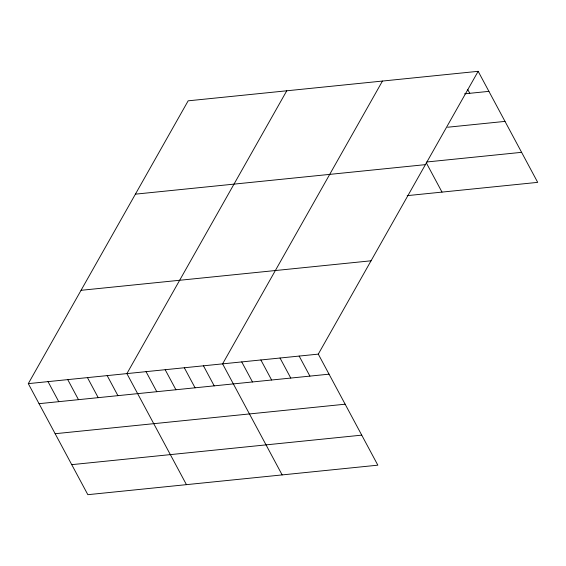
<?xml version="1.0" encoding="UTF-8"?>
<svg xmlns="http://www.w3.org/2000/svg" width="566" height="566" viewBox="0 0 566 566"><rect width="100%" height="100%" fill="white"/><g stroke="black" fill="none" stroke-linecap="round" stroke-linejoin="round"><path stroke-width="0.85" d="M478.157 71.316L318.297 354.125L377.84 465.174L87.843 494.684L28.3 383.635L188.16 100.826L478.157 71.316L537.7 182.365L407.202 195.645M286.757 90.793L126.897 373.602L186.44 484.645M382.46 81.058L222.601 363.867L282.144 474.909M464.545 93.836L488.904 91.359M447.586 127.237L505.006 121.393M426.771 161.982L521.597 152.332M135.408 194.159L425.406 164.642M81.051 290.308L371.055 260.799M28.3 383.635L318.297 354.125M39.047 403.678L329.044 374.168M55.15 433.712L345.147 404.202M71.741 464.651L361.738 435.141M467.7 89.456L469.766 93.305M426.297 162.824L442.004 192.1M299.159 356.078L309.906 376.114M280.021 358.023L290.768 378.067M260.876 359.969L271.623 380.012M241.739 361.922L252.486 381.958M203.463 365.813L214.203 385.856M184.318 367.758L195.065 387.802M165.18 369.711L175.927 389.748M146.042 371.657L156.789 391.7M107.179 375.612L117.926 395.655M87.461 377.621L98.208 397.657M67.743 379.623L78.483 399.667M48.018 381.633L58.765 401.676"/></g></svg>
